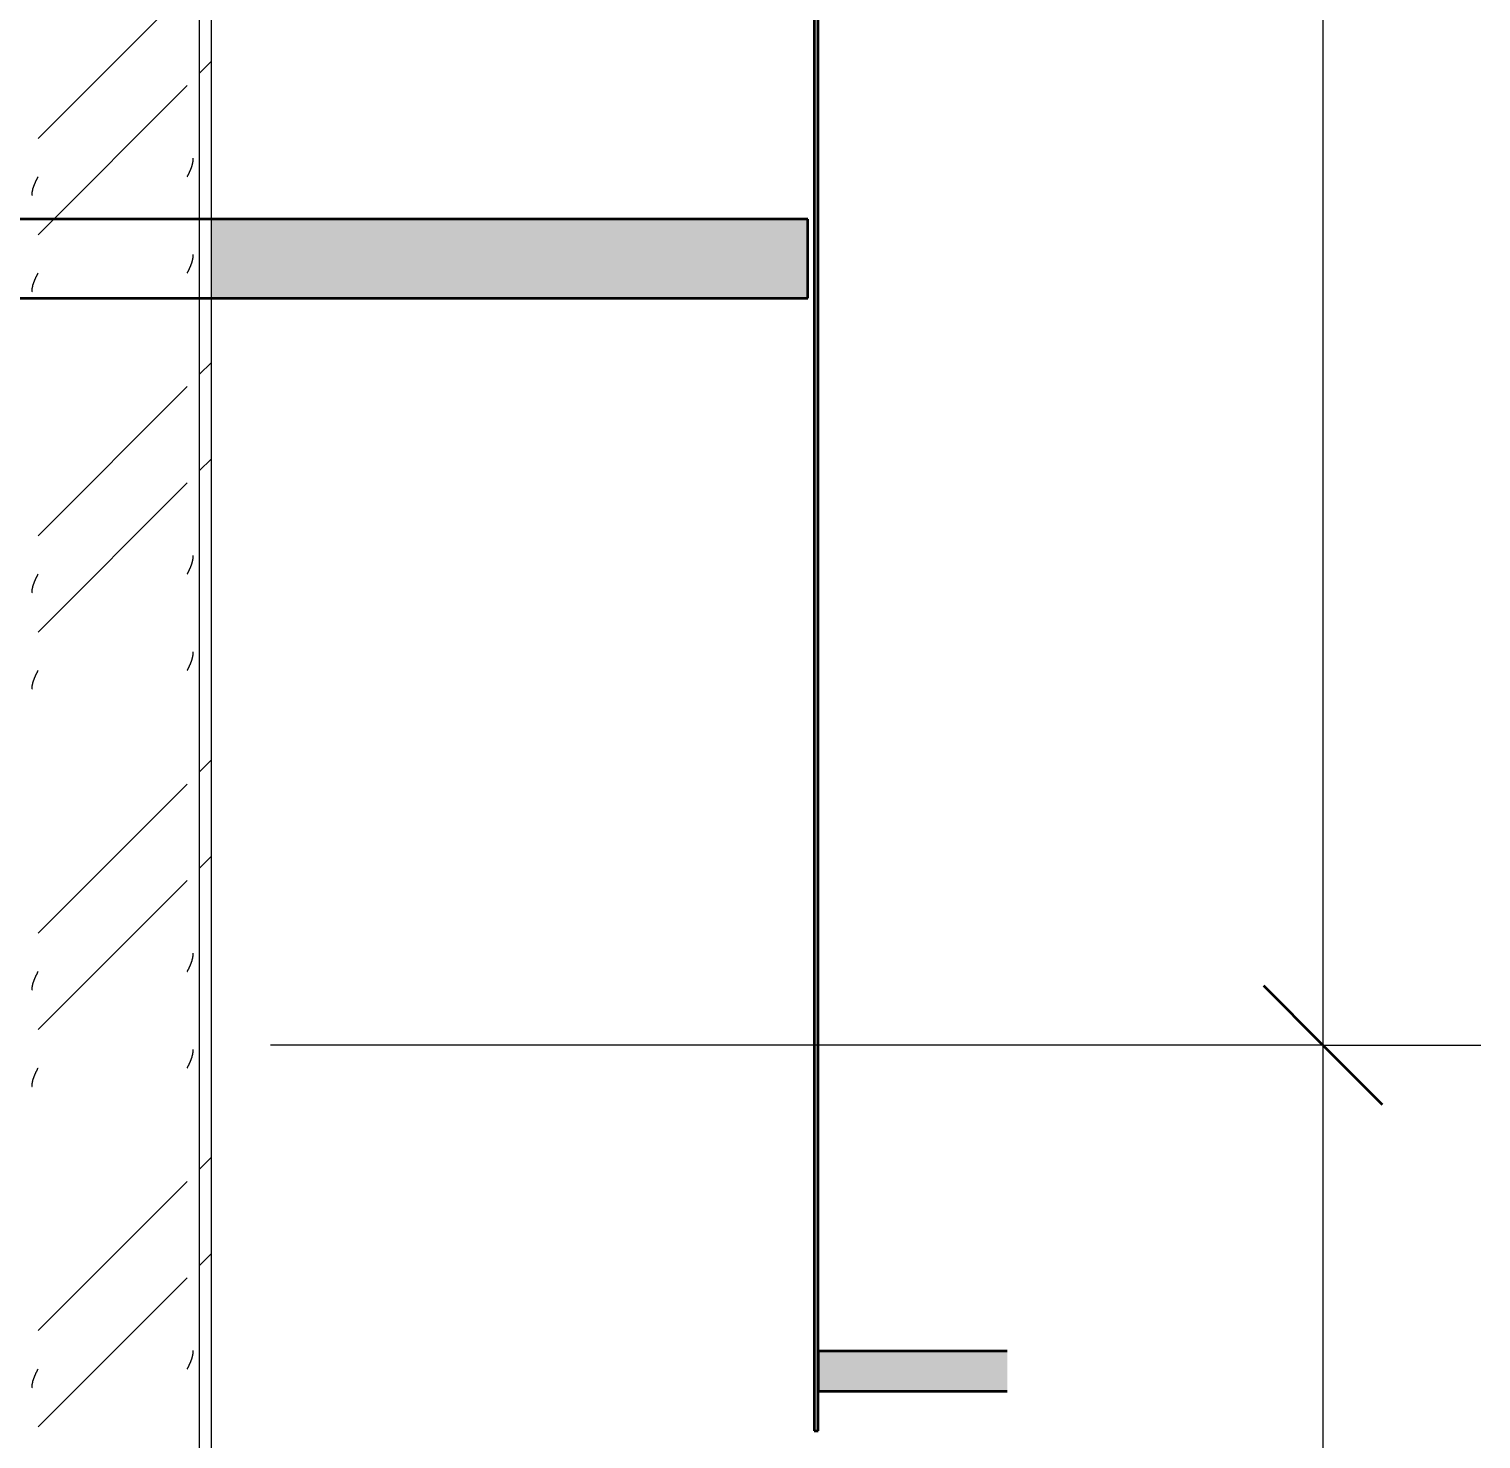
# Model space of a CAD drawing. Header units: centimetres. Extents: x -6111 to 13767, y -285 to 1600.
# Drawn here: x -4776.2 to -4592.4, y 491.7 to 670.1 of the extents above; entities that cross this region are included whole.
import ezdxf

# ---------------------------------------------------------------- set-up
doc = ezdxf.new("R2010")
doc.units = ezdxf.units.CM
for name, color, linetype, lineweight in [('A-ANNO-DIMS', 7, 'Continuous', 9), ('A-ANNO-DIMS-100', 7, 'Continuous', 9), ('A-FLOR', 7, 'Continuous', 9), ('A-FLOR-PATT', 7, 'Continuous', 35), ('A-ROOF', 7, 'Continuous', 9), ('A-ROOF-PATT', 7, 'Continuous', 35), ('A-WALL', 7, 'Continuous', 9), ('A-WALL-PATT', 7, 'Continuous', 35), ('S-COLS', 7, 'Continuous', 9)]:
    doc.layers.add(name, color=color, linetype=linetype, lineweight=lineweight)
doc.styles.add('Century Gothic_1', font='GOTHIC.TTF', dxfattribs={"height": 15})
doc.dimstyles.new('FCA_N_Cotas_E100', dxfattribs={"dimscale": 30.48, "dimtxt": 15.662524, "dimasz": 0.492126, "dimexe": 0.656168, "dimexo": 0.656168, "dimgap": 0.032808, "dimtad": 1, "dimlfac": 0.01, "dimrnd": 0.01, "dimzin": 0, "dimdsep": 46, "dimtxsty": 'Century Gothic_1', "dimblk1": 'OBLIQUE', "dimblk2": 'OBLIQUE', "dimsah": 1, "dimcen": 0.09, "dimdle": 0.656168, "dimadec": 3, "dimazin": 2, "dimtfac": 1, "dimtdec": 4, "dimtix": 1, "dimtmove": 0, "dimatfit": 3, "dimfxl": 1, "dimtvp": 1, "dimtolj": 1, "dimtzin": 0, "dimarcsym": 2})
pattern_1 = [(45, (0, 0), (-25.14472, 25.14472), []), (45, (0, 38.1), (-25.14472, 25.14472), [])]

# ---------------------------------------------------------------- blocks, each defined once
blk = doc.blocks.new('PQ_RVR_ARQ-01_ZZ_ZZ_MO_T_A_rvt-1-Elevación Eje 1')
at = {"layer": 'A-FLOR-PATT', "lineweight": 9, "true_color": 0xeaeaea}
h = blk.add_hatch(color=254, dxfattribs=at)
h.paths.add_polyline_path([(-5133.84, 636.02), (-4778.08, 636.02), (-4778.08, 646.02), (-5426.34, 646.02), (-5426.34, 636.02), (-5374.6, 636.02)])
h.paths.add_polyline_path([(-5451.34, 636.02), (-5451.34, 646.02), (-5476.46, 646.02), (-5476.46, 636.02)])
h.paths.add_polyline_path([(-4677.56, 636.02), (-4677.56, 646.02), (-4753.08, 646.02), (-4753.08, 636.02)])
at = {"layer": 'A-ROOF-PATT', "lineweight": 9, "true_color": 0xf2f2f2}
h = blk.add_hatch(dxfattribs=at)
h.set_pattern_fill('FP_1', style=0, pattern_type=2)
h.set_pattern_definition([(90, (0, 492.04), (-30, 2e-15), [])])
h.paths.add_polyline_path([(-4652.32, 502.77), (-4652.32, 507.2), (-4676.26, 507.2), (-4676.26, 502.77)])
at = {"layer": 'A-ROOF-PATT', "lineweight": 9, "true_color": 0xeaeaea}
blk.add_hatch(color=254, dxfattribs=at).paths.add_polyline_path([(-4676.26, 497.72), (-4652.32, 497.72), (-4652.32, 502.77), (-4676.26, 502.77)])
at = {"layer": 'A-WALL-PATT', "lineweight": 9, "true_color": 0xeaeaea}
blk.add_hatch(color=254, dxfattribs=at).paths.add_polyline_path([(-4676.76, 492.68), (-4676.26, 492.68), (-4676.26, 974.47), (-4676.76, 974.61), (-4676.76, 513.67)])
at = {"layer": 'A-FLOR', "color": 254, "lineweight": 35, "true_color": 0xcccccc}
for p, q in [((-4677.56, 646.02), (-5476.46, 646.02)), ((-4677.56, 636.02), (-4677.56, 646.02)), ((-5476.46, 636.02), (-4677.56, 636.02))]:
    blk.add_line(p, q, dxfattribs=at)
at = {"layer": 'A-ROOF', "color": 254, "lineweight": 35, "true_color": 0xcccccc}
for p, q in [((-4676.26, 502.77), (-4676.26, 497.72)), ((-4652.32, 502.77), (-4676.26, 502.77)), ((-4676.26, 497.72), (-4652.32, 497.72))]:
    blk.add_line(p, q, dxfattribs=at)
at = {"layer": 'A-WALL', "color": 254, "lineweight": 35, "true_color": 0xcccccc}
for p, q in [((-4676.76, 974.61), (-4676.76, 492.68)), ((-4676.26, 492.68), (-4676.26, 974.47)), ((-4676.76, 492.68), (-4676.26, 492.68))]:
    blk.add_line(p, q, dxfattribs=at)
blk = doc.blocks.new('FP_3-Elevación Eje 1')
at = {"layer": 'S-COLS', "color": 9, "true_color": 0xc0c0c0}
for p, q in [((-4755.62, 652.49), (-4755.61, 652.53)), ((-4755.61, 652.53), (-4755.59, 652.57)), ((-4755.59, 652.57), (-4755.58, 652.61)), ((-4755.58, 652.61), (-4755.57, 652.64)), ((-4755.57, 652.64), (-4755.55, 652.68)), ((-4755.55, 652.68), (-4755.54, 652.72)), ((-4755.54, 652.72), (-4755.53, 652.76)), ((-4755.53, 652.76), (-4755.52, 652.79)), ((-4755.52, 652.79), (-4755.51, 652.83)), ((-4755.51, 652.83), (-4755.5, 652.87)), ((-4755.5, 652.87), (-4755.49, 652.91)), ((-4755.49, 652.91), (-4755.48, 652.94)), ((-4755.48, 652.94), (-4755.47, 652.98)), ((-4755.47, 652.98), (-4755.46, 653.02)), ((-4755.46, 653.02), (-4755.45, 653.05)), ((-4755.45, 653.05), (-4755.44, 653.09)), ((-4755.44, 653.09), (-4755.43, 653.13)), ((-4755.43, 653.17), (-4755.42, 653.2)), ((-4755.43, 653.13), (-4755.43, 653.17)), ((-4755.42, 653.2), (-4755.41, 653.24)), ((-4755.41, 653.28), (-4755.4, 653.32)), ((-4755.41, 653.24), (-4755.41, 653.28)), ((-4755.4, 653.35), (-4755.39, 653.39)), ((-4755.4, 653.32), (-4755.4, 653.35)), ((-4755.39, 653.43), (-4755.38, 653.46)), ((-4755.39, 653.39), (-4755.39, 653.43)), ((-4755.38, 653.54), (-4755.37, 653.58)), ((-4755.38, 653.5), (-4755.38, 653.54)), ((-4755.38, 653.46), (-4755.38, 653.5)), ((-4755.37, 653.69), (-4755.37, 653.73)), ((-4755.37, 653.65), (-4755.37, 653.69)), ((-4755.37, 653.61), (-4755.37, 653.65)), ((-4755.37, 653.58), (-4755.37, 653.61)), ((-4756.14, 651.38), (-4756.12, 651.41)), ((-4756.12, 651.41), (-4756.1, 651.45)), ((-4756.1, 651.45), (-4756.08, 651.49)), ((-4756.08, 651.49), (-4756.06, 651.52)), ((-4756.06, 651.52), (-4756.04, 651.56)), ((-4756.04, 651.56), (-4756.02, 651.6)), ((-4756.02, 651.6), (-4756.01, 651.64)), ((-4756.01, 651.64), (-4755.99, 651.67)), ((-4755.99, 651.67), (-4755.97, 651.71)), ((-4755.97, 651.71), (-4755.95, 651.75)), ((-4755.95, 651.75), (-4755.93, 651.79)), ((-4755.93, 651.79), (-4755.91, 651.82)), ((-4755.91, 651.82), (-4755.9, 651.86)), ((-4755.9, 651.86), (-4755.88, 651.9)), ((-4755.88, 651.9), (-4755.86, 651.94)), ((-4755.86, 651.94), (-4755.84, 651.97)), ((-4755.84, 651.97), (-4755.83, 652.01)), ((-4755.83, 652.01), (-4755.81, 652.05)), ((-4755.81, 652.05), (-4755.79, 652.08)), ((-4755.79, 652.08), (-4755.77, 652.12)), ((-4755.77, 652.12), (-4755.76, 652.16)), ((-4755.76, 652.16), (-4755.74, 652.2)), ((-4755.74, 652.2), (-4755.73, 652.23)), ((-4755.73, 652.23), (-4755.71, 652.27)), ((-4755.71, 652.27), (-4755.69, 652.31)), ((-4755.69, 652.31), (-4755.68, 652.35)), ((-4755.68, 652.35), (-4755.66, 652.38)), ((-4755.66, 652.38), (-4755.65, 652.42)), ((-4755.65, 652.42), (-4755.63, 652.46)), ((-4755.63, 652.46), (-4755.62, 652.49)), ((-4755.37, 641.5), (-4755.37, 641.54)), ((-4755.37, 641.46), (-4755.37, 641.5)), ((-4755.91, 639.63), (-4755.9, 639.67)), ((-4755.9, 639.67), (-4755.88, 639.71)), ((-4755.88, 639.71), (-4755.86, 639.75)), ((-4755.86, 639.75), (-4755.84, 639.78)), ((-4755.84, 639.78), (-4755.83, 639.82)), ((-4755.83, 639.82), (-4755.81, 639.86)), ((-4755.81, 639.86), (-4755.79, 639.9)), ((-4755.79, 639.9), (-4755.77, 639.93)), ((-4755.77, 639.93), (-4755.76, 639.97)), ((-4755.76, 639.97), (-4755.74, 640.01)), ((-4755.74, 640.01), (-4755.73, 640.04)), ((-4755.73, 640.04), (-4755.71, 640.08)), ((-4755.71, 640.08), (-4755.69, 640.12)), ((-4755.69, 640.12), (-4755.68, 640.16)), ((-4755.68, 640.16), (-4755.66, 640.19)), ((-4755.66, 640.19), (-4755.65, 640.23)), ((-4755.65, 640.23), (-4755.63, 640.27)), ((-4755.63, 640.27), (-4755.62, 640.31)), ((-4755.62, 640.31), (-4755.61, 640.34)), ((-4755.61, 640.34), (-4755.59, 640.38)), ((-4755.59, 640.38), (-4755.58, 640.42)), ((-4755.58, 640.42), (-4755.57, 640.45)), ((-4755.57, 640.45), (-4755.55, 640.49)), ((-4755.55, 640.49), (-4755.54, 640.53)), ((-4755.54, 640.53), (-4755.53, 640.57)), ((-4755.53, 640.57), (-4755.52, 640.6)), ((-4755.52, 640.6), (-4755.51, 640.64)), ((-4755.51, 640.64), (-4755.5, 640.68)), ((-4755.5, 640.68), (-4755.49, 640.72)), ((-4755.49, 640.72), (-4755.48, 640.75)), ((-4755.48, 640.75), (-4755.47, 640.79)), ((-4755.47, 640.79), (-4755.46, 640.83)), ((-4755.46, 640.83), (-4755.45, 640.87)), ((-4755.45, 640.87), (-4755.44, 640.9)), ((-4755.44, 640.9), (-4755.43, 640.94)), ((-4755.43, 640.98), (-4755.42, 641.01)), ((-4755.43, 640.94), (-4755.43, 640.98)), ((-4755.42, 641.01), (-4755.41, 641.05)), ((-4755.41, 641.09), (-4755.4, 641.13)), ((-4755.41, 641.05), (-4755.41, 641.09)), ((-4755.4, 641.16), (-4755.39, 641.2)), ((-4755.4, 641.13), (-4755.4, 641.16)), ((-4755.39, 641.24), (-4755.38, 641.28)), ((-4755.39, 641.2), (-4755.39, 641.24)), ((-4755.38, 641.35), (-4755.37, 641.39)), ((-4755.38, 641.31), (-4755.38, 641.35)), ((-4755.38, 641.28), (-4755.38, 641.31)), ((-4755.37, 641.42), (-4755.37, 641.46)), ((-4755.37, 641.39), (-4755.37, 641.42)), ((-4756.14, 639.19), (-4756.12, 639.22)), ((-4756.12, 639.22), (-4756.1, 639.26)), ((-4756.1, 639.26), (-4756.08, 639.3)), ((-4756.08, 639.3), (-4756.06, 639.34)), ((-4756.06, 639.34), (-4756.04, 639.37)), ((-4756.04, 639.37), (-4756.02, 639.41)), ((-4756.02, 639.41), (-4756.01, 639.45)), ((-4756.01, 639.45), (-4755.99, 639.48)), ((-4755.99, 639.48), (-4755.97, 639.52)), ((-4755.97, 639.52), (-4755.95, 639.56)), ((-4755.95, 639.56), (-4755.93, 639.6)), ((-4755.93, 639.6), (-4755.91, 639.63)), ((-4755.43, 602.88), (-4755.42, 602.91)), ((-4755.42, 602.91), (-4755.41, 602.95)), ((-4755.41, 602.99), (-4755.4, 603.03)), ((-4755.41, 602.95), (-4755.41, 602.99)), ((-4755.4, 603.06), (-4755.39, 603.1)), ((-4755.4, 603.03), (-4755.4, 603.06)), ((-4755.39, 603.14), (-4755.38, 603.18)), ((-4755.39, 603.1), (-4755.39, 603.14)), ((-4755.38, 603.25), (-4755.37, 603.29)), ((-4755.38, 603.21), (-4755.38, 603.25)), ((-4755.38, 603.18), (-4755.38, 603.21)), ((-4755.37, 603.4), (-4755.37, 603.44)), ((-4755.37, 603.36), (-4755.37, 603.4)), ((-4755.37, 603.32), (-4755.37, 603.36)), ((-4755.37, 603.29), (-4755.37, 603.32)), ((-4756.14, 601.09), (-4756.12, 601.12)), ((-4756.12, 601.12), (-4756.1, 601.16)), ((-4756.1, 601.16), (-4756.08, 601.2)), ((-4756.08, 601.2), (-4756.06, 601.24)), ((-4756.06, 601.24), (-4756.04, 601.27)), ((-4756.04, 601.27), (-4756.02, 601.31)), ((-4756.02, 601.31), (-4756.01, 601.35)), ((-4756.01, 601.35), (-4755.99, 601.38)), ((-4755.99, 601.38), (-4755.97, 601.42)), ((-4755.97, 601.42), (-4755.95, 601.46)), ((-4755.95, 601.46), (-4755.93, 601.5)), ((-4755.93, 601.5), (-4755.91, 601.53)), ((-4755.91, 601.53), (-4755.9, 601.57)), ((-4755.9, 601.57), (-4755.88, 601.61)), ((-4755.88, 601.61), (-4755.86, 601.65)), ((-4755.86, 601.65), (-4755.84, 601.68)), ((-4755.84, 601.68), (-4755.83, 601.72)), ((-4755.83, 601.72), (-4755.81, 601.76)), ((-4755.81, 601.76), (-4755.79, 601.8)), ((-4755.79, 601.8), (-4755.77, 601.83)), ((-4755.77, 601.83), (-4755.76, 601.87)), ((-4755.76, 601.87), (-4755.74, 601.91)), ((-4755.74, 601.91), (-4755.73, 601.94)), ((-4755.73, 601.94), (-4755.71, 601.98)), ((-4755.71, 601.98), (-4755.69, 602.02)), ((-4755.69, 602.02), (-4755.68, 602.06)), ((-4755.68, 602.06), (-4755.66, 602.09)), ((-4755.66, 602.09), (-4755.65, 602.13)), ((-4755.65, 602.13), (-4755.63, 602.17)), ((-4755.63, 602.17), (-4755.62, 602.21)), ((-4755.62, 602.21), (-4755.61, 602.24)), ((-4755.61, 602.24), (-4755.59, 602.28)), ((-4755.59, 602.28), (-4755.58, 602.32)), ((-4755.58, 602.32), (-4755.57, 602.35)), ((-4755.57, 602.35), (-4755.55, 602.39)), ((-4755.55, 602.39), (-4755.54, 602.43)), ((-4755.54, 602.43), (-4755.53, 602.47)), ((-4755.53, 602.47), (-4755.52, 602.5)), ((-4755.52, 602.5), (-4755.51, 602.54)), ((-4755.51, 602.54), (-4755.5, 602.58)), ((-4755.5, 602.58), (-4755.49, 602.62)), ((-4755.49, 602.62), (-4755.48, 602.65)), ((-4755.48, 602.65), (-4755.47, 602.69)), ((-4755.47, 602.69), (-4755.46, 602.73)), ((-4755.46, 602.73), (-4755.45, 602.77)), ((-4755.45, 602.77), (-4755.44, 602.8)), ((-4755.44, 602.8), (-4755.43, 602.84)), ((-4755.43, 602.84), (-4755.43, 602.88)), ((-4755.63, 589.98), (-4755.62, 590.02)), ((-4755.62, 590.02), (-4755.61, 590.05)), ((-4755.61, 590.05), (-4755.59, 590.09)), ((-4755.59, 590.09), (-4755.58, 590.13)), ((-4755.58, 590.13), (-4755.57, 590.17)), ((-4755.57, 590.17), (-4755.55, 590.2)), ((-4755.55, 590.2), (-4755.54, 590.24)), ((-4755.54, 590.24), (-4755.53, 590.28)), ((-4755.53, 590.28), (-4755.52, 590.31)), ((-4755.52, 590.31), (-4755.51, 590.35)), ((-4755.51, 590.35), (-4755.5, 590.39)), ((-4755.5, 590.39), (-4755.49, 590.43)), ((-4755.49, 590.43), (-4755.48, 590.46)), ((-4755.48, 590.46), (-4755.47, 590.5)), ((-4755.47, 590.5), (-4755.46, 590.54)), ((-4755.46, 590.54), (-4755.45, 590.58)), ((-4755.45, 590.58), (-4755.44, 590.61)), ((-4755.44, 590.61), (-4755.43, 590.65)), ((-4755.43, 590.69), (-4755.42, 590.72)), ((-4755.43, 590.65), (-4755.43, 590.69)), ((-4755.42, 590.72), (-4755.41, 590.76)), ((-4755.41, 590.8), (-4755.4, 590.84)), ((-4755.41, 590.76), (-4755.41, 590.8)), ((-4755.4, 590.87), (-4755.39, 590.91)), ((-4755.4, 590.84), (-4755.4, 590.87)), ((-4755.39, 590.95), (-4755.38, 590.99)), ((-4755.39, 590.91), (-4755.39, 590.95)), ((-4755.38, 591.06), (-4755.37, 591.1)), ((-4755.38, 591.02), (-4755.38, 591.06)), ((-4755.38, 590.99), (-4755.38, 591.02)), ((-4755.37, 591.21), (-4755.37, 591.25)), ((-4755.37, 591.17), (-4755.37, 591.21)), ((-4755.37, 591.14), (-4755.37, 591.17)), ((-4755.37, 591.1), (-4755.37, 591.14)), ((-4756.14, 588.9), (-4756.12, 588.93)), ((-4756.12, 588.93), (-4756.1, 588.97)), ((-4756.1, 588.97), (-4756.08, 589.01)), ((-4756.08, 589.01), (-4756.06, 589.05)), ((-4756.06, 589.05), (-4756.04, 589.08)), ((-4756.04, 589.08), (-4756.02, 589.12)), ((-4756.02, 589.12), (-4756.01, 589.16)), ((-4756.01, 589.16), (-4755.99, 589.2)), ((-4755.99, 589.2), (-4755.97, 589.23)), ((-4755.97, 589.23), (-4755.95, 589.27)), ((-4755.95, 589.27), (-4755.93, 589.31)), ((-4755.93, 589.31), (-4755.91, 589.34)), ((-4755.91, 589.34), (-4755.9, 589.38)), ((-4755.9, 589.38), (-4755.88, 589.42)), ((-4755.88, 589.42), (-4755.86, 589.46)), ((-4755.86, 589.46), (-4755.84, 589.49)), ((-4755.84, 589.49), (-4755.83, 589.53)), ((-4755.83, 589.53), (-4755.81, 589.57)), ((-4755.81, 589.57), (-4755.79, 589.61)), ((-4755.79, 589.61), (-4755.77, 589.64)), ((-4755.77, 589.64), (-4755.76, 589.68)), ((-4755.76, 589.68), (-4755.74, 589.72)), ((-4755.74, 589.72), (-4755.73, 589.75)), ((-4755.73, 589.75), (-4755.71, 589.79)), ((-4755.71, 589.79), (-4755.69, 589.83)), ((-4755.69, 589.83), (-4755.68, 589.87)), ((-4755.68, 589.87), (-4755.66, 589.9)), ((-4755.66, 589.9), (-4755.65, 589.94)), ((-4755.65, 589.94), (-4755.63, 589.98)), ((-4755.84, 551.39), (-4755.83, 551.43)), ((-4755.83, 551.43), (-4755.81, 551.47)), ((-4755.81, 551.47), (-4755.79, 551.51)), ((-4755.79, 551.51), (-4755.77, 551.54)), ((-4755.77, 551.54), (-4755.76, 551.58)), ((-4755.76, 551.58), (-4755.74, 551.62)), ((-4755.74, 551.62), (-4755.73, 551.65)), ((-4755.73, 551.65), (-4755.71, 551.69)), ((-4755.71, 551.69), (-4755.69, 551.73)), ((-4755.69, 551.73), (-4755.68, 551.77)), ((-4755.68, 551.77), (-4755.66, 551.8)), ((-4755.66, 551.8), (-4755.65, 551.84)), ((-4755.65, 551.84), (-4755.63, 551.88)), ((-4755.63, 551.88), (-4755.62, 551.92)), ((-4755.62, 551.92), (-4755.61, 551.95)), ((-4755.61, 551.95), (-4755.59, 551.99)), ((-4755.59, 551.99), (-4755.58, 552.03)), ((-4755.58, 552.03), (-4755.57, 552.07)), ((-4755.57, 552.07), (-4755.55, 552.1)), ((-4755.55, 552.1), (-4755.54, 552.14)), ((-4755.54, 552.14), (-4755.53, 552.18)), ((-4755.53, 552.18), (-4755.52, 552.21)), ((-4755.52, 552.21), (-4755.51, 552.25)), ((-4755.51, 552.25), (-4755.5, 552.29)), ((-4755.5, 552.29), (-4755.49, 552.33)), ((-4755.49, 552.33), (-4755.48, 552.36)), ((-4755.48, 552.36), (-4755.47, 552.4)), ((-4755.47, 552.4), (-4755.46, 552.44)), ((-4755.46, 552.44), (-4755.45, 552.48)), ((-4755.45, 552.48), (-4755.44, 552.51)), ((-4755.44, 552.51), (-4755.43, 552.55)), ((-4755.43, 552.59), (-4755.42, 552.62)), ((-4755.43, 552.55), (-4755.43, 552.59)), ((-4755.42, 552.62), (-4755.41, 552.66)), ((-4755.41, 552.7), (-4755.4, 552.74)), ((-4755.41, 552.66), (-4755.41, 552.7)), ((-4755.4, 552.77), (-4755.39, 552.81)), ((-4755.4, 552.74), (-4755.4, 552.77)), ((-4755.39, 552.85), (-4755.38, 552.89)), ((-4755.39, 552.81), (-4755.39, 552.85)), ((-4755.38, 552.96), (-4755.37, 553)), ((-4755.38, 552.92), (-4755.38, 552.96)), ((-4755.38, 552.89), (-4755.38, 552.92)), ((-4755.37, 553.11), (-4755.37, 553.15)), ((-4755.37, 553.07), (-4755.37, 553.11)), ((-4755.37, 553.04), (-4755.37, 553.07)), ((-4755.37, 553), (-4755.37, 553.04)), ((-4756.14, 550.8), (-4756.12, 550.83)), ((-4756.12, 550.83), (-4756.1, 550.87)), ((-4756.1, 550.87), (-4756.08, 550.91)), ((-4756.08, 550.91), (-4756.06, 550.95)), ((-4756.06, 550.95), (-4756.04, 550.98)), ((-4756.04, 550.98), (-4756.02, 551.02)), ((-4756.02, 551.02), (-4756.01, 551.06)), ((-4756.01, 551.06), (-4755.99, 551.1)), ((-4755.99, 551.1), (-4755.97, 551.13)), ((-4755.97, 551.13), (-4755.95, 551.17)), ((-4755.95, 551.17), (-4755.93, 551.21)), ((-4755.93, 551.21), (-4755.91, 551.24)), ((-4755.91, 551.24), (-4755.9, 551.28)), ((-4755.9, 551.28), (-4755.88, 551.32)), ((-4755.88, 551.32), (-4755.86, 551.36)), ((-4755.86, 551.36), (-4755.84, 551.39)), ((-4755.43, 540.4), (-4755.42, 540.44)), ((-4755.43, 540.36), (-4755.43, 540.4)), ((-4755.42, 540.44), (-4755.41, 540.47)), ((-4755.41, 540.51), (-4755.4, 540.55)), ((-4755.41, 540.47), (-4755.41, 540.51)), ((-4755.4, 540.58), (-4755.39, 540.62)), ((-4755.4, 540.55), (-4755.4, 540.58)), ((-4755.39, 540.66), (-4755.38, 540.7)), ((-4755.39, 540.62), (-4755.39, 540.66)), ((-4755.38, 540.77), (-4755.37, 540.81)), ((-4755.38, 540.73), (-4755.38, 540.77)), ((-4755.38, 540.7), (-4755.38, 540.73)), ((-4755.37, 540.92), (-4755.37, 540.96)), ((-4755.37, 540.88), (-4755.37, 540.92)), ((-4755.37, 540.85), (-4755.37, 540.88)), ((-4755.37, 540.81), (-4755.37, 540.85)), ((-4756.14, 538.61), (-4756.12, 538.64)), ((-4756.12, 538.64), (-4756.1, 538.68)), ((-4756.1, 538.68), (-4756.08, 538.72)), ((-4756.08, 538.72), (-4756.06, 538.76)), ((-4756.06, 538.76), (-4756.04, 538.79)), ((-4756.04, 538.79), (-4756.02, 538.83)), ((-4756.02, 538.83), (-4756.01, 538.87)), ((-4756.01, 538.87), (-4755.99, 538.91)), ((-4755.99, 538.91), (-4755.97, 538.94)), ((-4755.97, 538.94), (-4755.95, 538.98)), ((-4755.95, 538.98), (-4755.93, 539.02)), ((-4755.93, 539.02), (-4755.91, 539.06)), ((-4755.91, 539.06), (-4755.9, 539.09)), ((-4755.9, 539.09), (-4755.88, 539.13)), ((-4755.88, 539.13), (-4755.86, 539.17)), ((-4755.86, 539.17), (-4755.84, 539.2)), ((-4755.84, 539.2), (-4755.83, 539.24)), ((-4755.83, 539.24), (-4755.81, 539.28)), ((-4755.81, 539.28), (-4755.79, 539.32)), ((-4755.79, 539.32), (-4755.77, 539.35)), ((-4755.77, 539.35), (-4755.76, 539.39)), ((-4755.76, 539.39), (-4755.74, 539.43)), ((-4755.74, 539.43), (-4755.73, 539.47)), ((-4755.73, 539.47), (-4755.71, 539.5)), ((-4755.71, 539.5), (-4755.69, 539.54)), ((-4755.69, 539.54), (-4755.68, 539.58)), ((-4755.68, 539.58), (-4755.66, 539.61)), ((-4755.66, 539.61), (-4755.65, 539.65)), ((-4755.65, 539.65), (-4755.63, 539.69)), ((-4755.63, 539.69), (-4755.62, 539.73)), ((-4755.62, 539.73), (-4755.61, 539.76)), ((-4755.61, 539.76), (-4755.59, 539.8)), ((-4755.59, 539.8), (-4755.58, 539.84)), ((-4755.58, 539.84), (-4755.57, 539.88)), ((-4755.57, 539.88), (-4755.55, 539.91)), ((-4755.55, 539.91), (-4755.54, 539.95)), ((-4755.54, 539.95), (-4755.53, 539.99)), ((-4755.53, 539.99), (-4755.52, 540.03)), ((-4755.52, 540.03), (-4755.51, 540.06)), ((-4755.51, 540.06), (-4755.5, 540.1)), ((-4755.5, 540.1), (-4755.49, 540.14)), ((-4755.49, 540.14), (-4755.48, 540.17)), ((-4755.48, 540.17), (-4755.47, 540.21)), ((-4755.47, 540.21), (-4755.46, 540.25)), ((-4755.46, 540.25), (-4755.45, 540.29)), ((-4755.45, 540.29), (-4755.44, 540.32)), ((-4755.44, 540.32), (-4755.43, 540.36)), ((-4755.57, 501.78), (-4755.55, 501.81)), ((-4755.55, 501.81), (-4755.54, 501.85)), ((-4755.54, 501.85), (-4755.53, 501.89)), ((-4755.53, 501.89), (-4755.52, 501.93)), ((-4755.52, 501.93), (-4755.51, 501.96)), ((-4755.51, 501.96), (-4755.5, 502)), ((-4755.5, 502), (-4755.49, 502.04)), ((-4755.49, 502.04), (-4755.48, 502.07)), ((-4755.48, 502.07), (-4755.47, 502.11)), ((-4755.47, 502.11), (-4755.46, 502.15)), ((-4755.46, 502.15), (-4755.45, 502.19)), ((-4755.45, 502.19), (-4755.44, 502.22)), ((-4755.44, 502.22), (-4755.43, 502.26)), ((-4755.43, 502.3), (-4755.42, 502.34)), ((-4755.43, 502.26), (-4755.43, 502.3)), ((-4755.42, 502.34), (-4755.41, 502.37)), ((-4755.41, 502.41), (-4755.4, 502.45)), ((-4755.41, 502.37), (-4755.41, 502.41)), ((-4755.4, 502.48), (-4755.39, 502.52)), ((-4755.4, 502.45), (-4755.4, 502.48)), ((-4755.39, 502.56), (-4755.38, 502.6)), ((-4755.39, 502.52), (-4755.39, 502.56)), ((-4755.38, 502.67), (-4755.37, 502.71)), ((-4755.38, 502.63), (-4755.38, 502.67)), ((-4755.38, 502.6), (-4755.38, 502.63)), ((-4755.37, 502.82), (-4755.37, 502.86)), ((-4755.37, 502.78), (-4755.37, 502.82)), ((-4755.37, 502.75), (-4755.37, 502.78)), ((-4755.37, 502.71), (-4755.37, 502.75)), ((-4756.14, 500.51), (-4756.12, 500.54)), ((-4756.12, 500.54), (-4756.1, 500.58)), ((-4756.1, 500.58), (-4756.08, 500.62)), ((-4756.08, 500.62), (-4756.06, 500.66)), ((-4756.06, 500.66), (-4756.04, 500.69)), ((-4756.04, 500.69), (-4756.02, 500.73)), ((-4756.02, 500.73), (-4756.01, 500.77)), ((-4756.01, 500.77), (-4755.99, 500.81)), ((-4755.99, 500.81), (-4755.97, 500.84)), ((-4755.97, 500.84), (-4755.95, 500.88)), ((-4755.95, 500.88), (-4755.93, 500.92)), ((-4755.93, 500.92), (-4755.91, 500.96)), ((-4755.91, 500.96), (-4755.9, 500.99)), ((-4755.9, 500.99), (-4755.88, 501.03)), ((-4755.88, 501.03), (-4755.86, 501.07)), ((-4755.86, 501.07), (-4755.84, 501.1)), ((-4755.84, 501.1), (-4755.83, 501.14)), ((-4755.83, 501.14), (-4755.81, 501.18)), ((-4755.81, 501.18), (-4755.79, 501.22)), ((-4755.79, 501.22), (-4755.77, 501.25)), ((-4755.77, 501.25), (-4755.76, 501.29)), ((-4755.76, 501.29), (-4755.74, 501.33)), ((-4755.74, 501.33), (-4755.73, 501.37)), ((-4755.73, 501.37), (-4755.71, 501.4)), ((-4755.71, 501.4), (-4755.69, 501.44)), ((-4755.69, 501.44), (-4755.68, 501.48)), ((-4755.68, 501.48), (-4755.66, 501.51)), ((-4755.66, 501.51), (-4755.65, 501.55)), ((-4755.65, 501.55), (-4755.63, 501.59)), ((-4755.63, 501.59), (-4755.62, 501.63)), ((-4755.62, 501.63), (-4755.61, 501.66)), ((-4755.61, 501.66), (-4755.59, 501.7)), ((-4755.59, 501.7), (-4755.58, 501.74)), ((-4755.58, 501.74), (-4755.57, 501.78))]:
    blk.add_line(p, q, dxfattribs=at)
blk = doc.blocks.new('FP_4-Elevación Eje 1')
at = {"layer": 'S-COLS', "color": 9, "true_color": 0xc0c0c0}
for p, q in [((-4775.38, 650.63), (-4775.36, 650.67)), ((-4775.36, 650.67), (-4775.35, 650.7)), ((-4775.35, 650.7), (-4775.33, 650.74)), ((-4775.33, 650.74), (-4775.31, 650.78)), ((-4775.31, 650.78), (-4775.29, 650.82)), ((-4775.29, 650.82), (-4775.28, 650.85)), ((-4775.28, 650.85), (-4775.26, 650.89)), ((-4775.26, 650.89), (-4775.24, 650.93)), ((-4775.24, 650.93), (-4775.22, 650.97)), ((-4775.22, 650.97), (-4775.2, 651)), ((-4775.2, 651), (-4775.19, 651.04)), ((-4775.19, 651.04), (-4775.17, 651.08)), ((-4775.17, 651.08), (-4775.15, 651.11)), ((-4775.15, 651.11), (-4775.13, 651.15)), ((-4775.13, 651.15), (-4775.11, 651.19)), ((-4775.11, 651.19), (-4775.09, 651.23)), ((-4775.09, 651.23), (-4775.07, 651.26)), ((-4775.07, 651.26), (-4775.05, 651.3)), ((-4775.05, 651.3), (-4775.04, 651.34)), ((-4775.04, 651.34), (-4775.02, 651.38)), ((-4775.79, 649.03), (-4775.78, 649.06)), ((-4775.78, 649.21), (-4775.77, 649.25)), ((-4775.78, 649.17), (-4775.78, 649.21)), ((-4775.78, 649.14), (-4775.78, 649.17)), ((-4775.78, 649.1), (-4775.78, 649.14)), ((-4775.78, 649.06), (-4775.78, 649.1)), ((-4775.77, 649.32), (-4775.76, 649.36)), ((-4775.77, 649.29), (-4775.77, 649.32)), ((-4775.77, 649.25), (-4775.77, 649.29)), ((-4775.76, 649.4), (-4775.75, 649.44)), ((-4775.76, 649.36), (-4775.76, 649.4)), ((-4775.75, 649.47), (-4775.74, 649.51)), ((-4775.75, 649.44), (-4775.75, 649.47)), ((-4775.74, 649.51), (-4775.73, 649.55)), ((-4775.73, 649.58), (-4775.72, 649.62)), ((-4775.73, 649.55), (-4775.73, 649.58)), ((-4775.72, 649.62), (-4775.71, 649.66)), ((-4775.71, 649.66), (-4775.7, 649.7)), ((-4775.7, 649.7), (-4775.69, 649.73)), ((-4775.69, 649.77), (-4775.68, 649.81)), ((-4775.69, 649.73), (-4775.69, 649.77)), ((-4775.68, 649.81), (-4775.67, 649.85)), ((-4775.67, 649.85), (-4775.66, 649.88)), ((-4775.66, 649.88), (-4775.65, 649.92)), ((-4775.65, 649.92), (-4775.63, 649.96)), ((-4775.63, 649.96), (-4775.62, 650)), ((-4775.62, 650), (-4775.61, 650.03)), ((-4775.61, 650.03), (-4775.6, 650.07)), ((-4775.6, 650.07), (-4775.59, 650.11)), ((-4775.59, 650.11), (-4775.57, 650.14)), ((-4775.57, 650.14), (-4775.56, 650.18)), ((-4775.56, 650.18), (-4775.55, 650.22)), ((-4775.55, 650.22), (-4775.53, 650.26)), ((-4775.53, 650.26), (-4775.52, 650.29)), ((-4775.52, 650.29), (-4775.5, 650.33)), ((-4775.5, 650.33), (-4775.49, 650.37)), ((-4775.49, 650.37), (-4775.47, 650.41)), ((-4775.47, 650.41), (-4775.46, 650.44)), ((-4775.46, 650.44), (-4775.44, 650.48)), ((-4775.44, 650.48), (-4775.43, 650.52)), ((-4775.43, 650.52), (-4775.41, 650.55)), ((-4775.41, 650.55), (-4775.4, 650.59)), ((-4775.4, 650.59), (-4775.38, 650.63)), ((-4775.63, 637.77), (-4775.62, 637.81)), ((-4775.62, 637.81), (-4775.61, 637.84)), ((-4775.61, 637.84), (-4775.6, 637.88)), ((-4775.6, 637.88), (-4775.59, 637.92)), ((-4775.59, 637.92), (-4775.57, 637.96)), ((-4775.57, 637.96), (-4775.56, 637.99)), ((-4775.56, 637.99), (-4775.55, 638.03)), ((-4775.55, 638.03), (-4775.53, 638.07)), ((-4775.53, 638.07), (-4775.52, 638.1)), ((-4775.52, 638.1), (-4775.5, 638.14)), ((-4775.5, 638.14), (-4775.49, 638.18)), ((-4775.49, 638.18), (-4775.47, 638.22)), ((-4775.47, 638.22), (-4775.46, 638.25)), ((-4775.46, 638.25), (-4775.44, 638.29)), ((-4775.44, 638.29), (-4775.43, 638.33)), ((-4775.43, 638.33), (-4775.41, 638.37)), ((-4775.41, 638.37), (-4775.4, 638.4)), ((-4775.4, 638.4), (-4775.38, 638.44)), ((-4775.38, 638.44), (-4775.36, 638.48)), ((-4775.36, 638.48), (-4775.35, 638.51)), ((-4775.35, 638.51), (-4775.33, 638.55)), ((-4775.33, 638.55), (-4775.31, 638.59)), ((-4775.31, 638.59), (-4775.29, 638.63)), ((-4775.29, 638.63), (-4775.28, 638.66)), ((-4775.28, 638.66), (-4775.26, 638.7)), ((-4775.26, 638.7), (-4775.24, 638.74)), ((-4775.24, 638.74), (-4775.22, 638.78)), ((-4775.22, 638.78), (-4775.2, 638.81)), ((-4775.2, 638.81), (-4775.19, 638.85)), ((-4775.19, 638.85), (-4775.17, 638.89)), ((-4775.17, 638.89), (-4775.15, 638.93)), ((-4775.15, 638.93), (-4775.13, 638.96)), ((-4775.13, 638.96), (-4775.11, 639)), ((-4775.11, 639), (-4775.09, 639.04)), ((-4775.09, 639.04), (-4775.07, 639.07)), ((-4775.07, 639.07), (-4775.05, 639.11)), ((-4775.05, 639.11), (-4775.04, 639.15)), ((-4775.04, 639.15), (-4775.02, 639.19)), ((-4775.79, 636.84), (-4775.78, 636.87)), ((-4775.78, 637.02), (-4775.77, 637.06)), ((-4775.78, 636.99), (-4775.78, 637.02)), ((-4775.78, 636.95), (-4775.78, 636.99)), ((-4775.78, 636.91), (-4775.78, 636.95)), ((-4775.78, 636.87), (-4775.78, 636.91)), ((-4775.77, 637.13), (-4775.76, 637.17)), ((-4775.77, 637.1), (-4775.77, 637.13)), ((-4775.77, 637.06), (-4775.77, 637.1)), ((-4775.76, 637.21), (-4775.75, 637.25)), ((-4775.76, 637.17), (-4775.76, 637.21)), ((-4775.75, 637.28), (-4775.74, 637.32)), ((-4775.75, 637.25), (-4775.75, 637.28)), ((-4775.74, 637.32), (-4775.73, 637.36)), ((-4775.73, 637.4), (-4775.72, 637.43)), ((-4775.73, 637.36), (-4775.73, 637.4)), ((-4775.72, 637.43), (-4775.71, 637.47)), ((-4775.71, 637.47), (-4775.7, 637.51)), ((-4775.7, 637.51), (-4775.69, 637.54)), ((-4775.69, 637.58), (-4775.68, 637.62)), ((-4775.69, 637.54), (-4775.69, 637.58)), ((-4775.68, 637.62), (-4775.67, 637.66)), ((-4775.67, 637.66), (-4775.66, 637.69)), ((-4775.66, 637.69), (-4775.65, 637.73)), ((-4775.65, 637.73), (-4775.63, 637.77)), ((-4775.05, 601.01), (-4775.04, 601.05)), ((-4775.04, 601.05), (-4775.02, 601.09)), ((-4775.75, 599.18), (-4775.74, 599.22)), ((-4775.74, 599.22), (-4775.73, 599.26)), ((-4775.73, 599.3), (-4775.72, 599.33)), ((-4775.73, 599.26), (-4775.73, 599.3)), ((-4775.72, 599.33), (-4775.71, 599.37)), ((-4775.71, 599.37), (-4775.7, 599.41)), ((-4775.7, 599.41), (-4775.69, 599.44)), ((-4775.69, 599.48), (-4775.68, 599.52)), ((-4775.69, 599.44), (-4775.69, 599.48)), ((-4775.68, 599.52), (-4775.67, 599.56)), ((-4775.67, 599.56), (-4775.66, 599.59)), ((-4775.66, 599.59), (-4775.65, 599.63)), ((-4775.65, 599.63), (-4775.63, 599.67)), ((-4775.63, 599.67), (-4775.62, 599.71)), ((-4775.62, 599.71), (-4775.61, 599.74)), ((-4775.61, 599.74), (-4775.6, 599.78)), ((-4775.6, 599.78), (-4775.59, 599.82)), ((-4775.59, 599.82), (-4775.57, 599.86)), ((-4775.57, 599.86), (-4775.56, 599.89)), ((-4775.56, 599.89), (-4775.55, 599.93)), ((-4775.55, 599.93), (-4775.53, 599.97)), ((-4775.53, 599.97), (-4775.52, 600)), ((-4775.52, 600), (-4775.5, 600.04)), ((-4775.5, 600.04), (-4775.49, 600.08)), ((-4775.49, 600.08), (-4775.47, 600.12)), ((-4775.47, 600.12), (-4775.46, 600.15)), ((-4775.46, 600.15), (-4775.44, 600.19)), ((-4775.44, 600.19), (-4775.43, 600.23)), ((-4775.43, 600.23), (-4775.41, 600.27)), ((-4775.41, 600.27), (-4775.4, 600.3)), ((-4775.4, 600.3), (-4775.38, 600.34)), ((-4775.38, 600.34), (-4775.36, 600.38)), ((-4775.36, 600.38), (-4775.35, 600.41)), ((-4775.35, 600.41), (-4775.33, 600.45)), ((-4775.33, 600.45), (-4775.31, 600.49)), ((-4775.31, 600.49), (-4775.29, 600.53)), ((-4775.29, 600.53), (-4775.28, 600.56)), ((-4775.28, 600.56), (-4775.26, 600.6)), ((-4775.26, 600.6), (-4775.24, 600.64)), ((-4775.24, 600.64), (-4775.22, 600.68)), ((-4775.22, 600.68), (-4775.2, 600.71)), ((-4775.2, 600.71), (-4775.19, 600.75)), ((-4775.19, 600.75), (-4775.17, 600.79)), ((-4775.17, 600.79), (-4775.15, 600.83)), ((-4775.15, 600.83), (-4775.13, 600.86)), ((-4775.13, 600.86), (-4775.11, 600.9)), ((-4775.11, 600.9), (-4775.09, 600.94)), ((-4775.09, 600.94), (-4775.07, 600.97)), ((-4775.07, 600.97), (-4775.05, 601.01)), ((-4775.79, 598.74), (-4775.78, 598.77)), ((-4775.78, 598.92), (-4775.77, 598.96)), ((-4775.78, 598.89), (-4775.78, 598.92)), ((-4775.78, 598.85), (-4775.78, 598.89)), ((-4775.78, 598.81), (-4775.78, 598.85)), ((-4775.78, 598.77), (-4775.78, 598.81)), ((-4775.77, 599.03), (-4775.76, 599.07)), ((-4775.77, 599), (-4775.77, 599.03)), ((-4775.77, 598.96), (-4775.77, 599)), ((-4775.76, 599.11), (-4775.75, 599.15)), ((-4775.76, 599.07), (-4775.76, 599.11)), ((-4775.75, 599.15), (-4775.75, 599.18)), ((-4775.38, 588.15), (-4775.36, 588.19)), ((-4775.36, 588.19), (-4775.35, 588.23)), ((-4775.35, 588.23), (-4775.33, 588.26)), ((-4775.33, 588.26), (-4775.31, 588.3)), ((-4775.31, 588.3), (-4775.29, 588.34)), ((-4775.29, 588.34), (-4775.28, 588.37)), ((-4775.28, 588.37), (-4775.26, 588.41)), ((-4775.26, 588.41), (-4775.24, 588.45)), ((-4775.24, 588.45), (-4775.22, 588.49)), ((-4775.22, 588.49), (-4775.2, 588.52)), ((-4775.2, 588.52), (-4775.19, 588.56)), ((-4775.19, 588.56), (-4775.17, 588.6)), ((-4775.17, 588.6), (-4775.15, 588.64)), ((-4775.15, 588.64), (-4775.13, 588.67)), ((-4775.13, 588.67), (-4775.11, 588.71)), ((-4775.11, 588.71), (-4775.09, 588.75)), ((-4775.09, 588.75), (-4775.07, 588.78)), ((-4775.07, 588.78), (-4775.05, 588.82)), ((-4775.05, 588.82), (-4775.04, 588.86)), ((-4775.04, 588.86), (-4775.02, 588.9)), ((-4775.79, 586.55), (-4775.78, 586.58)), ((-4775.78, 586.73), (-4775.77, 586.77)), ((-4775.78, 586.7), (-4775.78, 586.73)), ((-4775.78, 586.66), (-4775.78, 586.7)), ((-4775.78, 586.62), (-4775.78, 586.66)), ((-4775.78, 586.58), (-4775.78, 586.62)), ((-4775.77, 586.84), (-4775.76, 586.88)), ((-4775.77, 586.81), (-4775.77, 586.84)), ((-4775.77, 586.77), (-4775.77, 586.81)), ((-4775.76, 586.92), (-4775.75, 586.96)), ((-4775.76, 586.88), (-4775.76, 586.92)), ((-4775.75, 586.99), (-4775.74, 587.03)), ((-4775.75, 586.96), (-4775.75, 586.99)), ((-4775.74, 587.03), (-4775.73, 587.07)), ((-4775.73, 587.11), (-4775.72, 587.14)), ((-4775.73, 587.07), (-4775.73, 587.11)), ((-4775.72, 587.14), (-4775.71, 587.18)), ((-4775.71, 587.18), (-4775.7, 587.22)), ((-4775.7, 587.22), (-4775.69, 587.26)), ((-4775.69, 587.29), (-4775.68, 587.33)), ((-4775.69, 587.26), (-4775.69, 587.29)), ((-4775.68, 587.33), (-4775.67, 587.37)), ((-4775.67, 587.37), (-4775.66, 587.4)), ((-4775.66, 587.4), (-4775.65, 587.44)), ((-4775.65, 587.44), (-4775.63, 587.48)), ((-4775.63, 587.48), (-4775.62, 587.52)), ((-4775.62, 587.52), (-4775.61, 587.55)), ((-4775.61, 587.55), (-4775.6, 587.59)), ((-4775.6, 587.59), (-4775.59, 587.63)), ((-4775.59, 587.63), (-4775.57, 587.67)), ((-4775.57, 587.67), (-4775.56, 587.7)), ((-4775.56, 587.7), (-4775.55, 587.74)), ((-4775.55, 587.74), (-4775.53, 587.78)), ((-4775.53, 587.78), (-4775.52, 587.81)), ((-4775.52, 587.81), (-4775.5, 587.85)), ((-4775.5, 587.85), (-4775.49, 587.89)), ((-4775.49, 587.89), (-4775.47, 587.93)), ((-4775.47, 587.93), (-4775.46, 587.96)), ((-4775.46, 587.96), (-4775.44, 588)), ((-4775.44, 588), (-4775.43, 588.04)), ((-4775.43, 588.04), (-4775.41, 588.08)), ((-4775.41, 588.08), (-4775.4, 588.11)), ((-4775.4, 588.11), (-4775.38, 588.15)), ((-4775.57, 549.57), (-4775.56, 549.6)), ((-4775.56, 549.6), (-4775.55, 549.64)), ((-4775.55, 549.64), (-4775.53, 549.68)), ((-4775.53, 549.68), (-4775.52, 549.71)), ((-4775.52, 549.71), (-4775.5, 549.75)), ((-4775.5, 549.75), (-4775.49, 549.79)), ((-4775.49, 549.79), (-4775.47, 549.83)), ((-4775.47, 549.83), (-4775.46, 549.86)), ((-4775.46, 549.86), (-4775.44, 549.9)), ((-4775.44, 549.9), (-4775.43, 549.94)), ((-4775.43, 549.94), (-4775.41, 549.98)), ((-4775.41, 549.98), (-4775.4, 550.01)), ((-4775.4, 550.01), (-4775.38, 550.05)), ((-4775.38, 550.05), (-4775.36, 550.09)), ((-4775.36, 550.09), (-4775.35, 550.13)), ((-4775.35, 550.13), (-4775.33, 550.16)), ((-4775.33, 550.16), (-4775.31, 550.2)), ((-4775.31, 550.2), (-4775.29, 550.24)), ((-4775.29, 550.24), (-4775.28, 550.27)), ((-4775.28, 550.27), (-4775.26, 550.31)), ((-4775.26, 550.31), (-4775.24, 550.35)), ((-4775.24, 550.35), (-4775.22, 550.39)), ((-4775.22, 550.39), (-4775.2, 550.42)), ((-4775.2, 550.42), (-4775.19, 550.46)), ((-4775.19, 550.46), (-4775.17, 550.5)), ((-4775.17, 550.5), (-4775.15, 550.54)), ((-4775.15, 550.54), (-4775.13, 550.57)), ((-4775.13, 550.57), (-4775.11, 550.61)), ((-4775.11, 550.61), (-4775.09, 550.65)), ((-4775.09, 550.65), (-4775.07, 550.68)), ((-4775.07, 550.68), (-4775.05, 550.72)), ((-4775.05, 550.72), (-4775.04, 550.76)), ((-4775.04, 550.76), (-4775.02, 550.8)), ((-4775.79, 548.45), (-4775.78, 548.48)), ((-4775.78, 548.63), (-4775.77, 548.67)), ((-4775.78, 548.6), (-4775.78, 548.63)), ((-4775.78, 548.56), (-4775.78, 548.6)), ((-4775.78, 548.52), (-4775.78, 548.56)), ((-4775.78, 548.48), (-4775.78, 548.52)), ((-4775.77, 548.74), (-4775.76, 548.78)), ((-4775.77, 548.71), (-4775.77, 548.74)), ((-4775.77, 548.67), (-4775.77, 548.71)), ((-4775.76, 548.82), (-4775.75, 548.86)), ((-4775.76, 548.78), (-4775.76, 548.82)), ((-4775.75, 548.89), (-4775.74, 548.93)), ((-4775.75, 548.86), (-4775.75, 548.89)), ((-4775.74, 548.93), (-4775.73, 548.97)), ((-4775.73, 549.01), (-4775.72, 549.04)), ((-4775.73, 548.97), (-4775.73, 549.01)), ((-4775.72, 549.04), (-4775.71, 549.08)), ((-4775.71, 549.08), (-4775.7, 549.12)), ((-4775.7, 549.12), (-4775.69, 549.16)), ((-4775.69, 549.19), (-4775.68, 549.23)), ((-4775.69, 549.16), (-4775.69, 549.19)), ((-4775.68, 549.23), (-4775.67, 549.27)), ((-4775.67, 549.27), (-4775.66, 549.3)), ((-4775.66, 549.3), (-4775.65, 549.34)), ((-4775.65, 549.34), (-4775.63, 549.38)), ((-4775.63, 549.38), (-4775.62, 549.42)), ((-4775.62, 549.42), (-4775.61, 549.45)), ((-4775.61, 549.45), (-4775.6, 549.49)), ((-4775.6, 549.49), (-4775.59, 549.53)), ((-4775.59, 549.53), (-4775.57, 549.57)), ((-4775.05, 538.53), (-4775.04, 538.57)), ((-4775.04, 538.57), (-4775.02, 538.61)), ((-4775.75, 536.7), (-4775.74, 536.74)), ((-4775.74, 536.74), (-4775.73, 536.78)), ((-4775.73, 536.82), (-4775.72, 536.85)), ((-4775.73, 536.78), (-4775.73, 536.82)), ((-4775.72, 536.85), (-4775.71, 536.89)), ((-4775.71, 536.89), (-4775.7, 536.93)), ((-4775.7, 536.93), (-4775.69, 536.97)), ((-4775.69, 537), (-4775.68, 537.04)), ((-4775.69, 536.97), (-4775.69, 537)), ((-4775.68, 537.04), (-4775.67, 537.08)), ((-4775.67, 537.08), (-4775.66, 537.12)), ((-4775.66, 537.12), (-4775.65, 537.15)), ((-4775.65, 537.15), (-4775.63, 537.19)), ((-4775.63, 537.19), (-4775.62, 537.23)), ((-4775.62, 537.23), (-4775.61, 537.26)), ((-4775.61, 537.26), (-4775.6, 537.3)), ((-4775.6, 537.3), (-4775.59, 537.34)), ((-4775.59, 537.34), (-4775.57, 537.38)), ((-4775.57, 537.38), (-4775.56, 537.41)), ((-4775.56, 537.41), (-4775.55, 537.45)), ((-4775.55, 537.45), (-4775.53, 537.49)), ((-4775.53, 537.49), (-4775.52, 537.53)), ((-4775.52, 537.53), (-4775.5, 537.56)), ((-4775.5, 537.56), (-4775.49, 537.6)), ((-4775.49, 537.6), (-4775.47, 537.64)), ((-4775.47, 537.64), (-4775.46, 537.67)), ((-4775.46, 537.67), (-4775.44, 537.71)), ((-4775.44, 537.71), (-4775.43, 537.75)), ((-4775.43, 537.75), (-4775.41, 537.79)), ((-4775.41, 537.79), (-4775.4, 537.82)), ((-4775.4, 537.82), (-4775.38, 537.86)), ((-4775.38, 537.86), (-4775.36, 537.9)), ((-4775.36, 537.9), (-4775.35, 537.94)), ((-4775.35, 537.94), (-4775.33, 537.97)), ((-4775.33, 537.97), (-4775.31, 538.01)), ((-4775.31, 538.01), (-4775.29, 538.05)), ((-4775.29, 538.05), (-4775.28, 538.09)), ((-4775.28, 538.09), (-4775.26, 538.12)), ((-4775.26, 538.12), (-4775.24, 538.16)), ((-4775.24, 538.16), (-4775.22, 538.2)), ((-4775.22, 538.2), (-4775.2, 538.23)), ((-4775.2, 538.23), (-4775.19, 538.27)), ((-4775.19, 538.27), (-4775.17, 538.31)), ((-4775.17, 538.31), (-4775.15, 538.35)), ((-4775.15, 538.35), (-4775.13, 538.38)), ((-4775.13, 538.38), (-4775.11, 538.42)), ((-4775.11, 538.42), (-4775.09, 538.46)), ((-4775.09, 538.46), (-4775.07, 538.5)), ((-4775.07, 538.5), (-4775.05, 538.53)), ((-4775.79, 536.26), (-4775.78, 536.29)), ((-4775.78, 536.44), (-4775.77, 536.48)), ((-4775.78, 536.41), (-4775.78, 536.44)), ((-4775.78, 536.37), (-4775.78, 536.41)), ((-4775.78, 536.33), (-4775.78, 536.37)), ((-4775.78, 536.29), (-4775.78, 536.33)), ((-4775.77, 536.56), (-4775.76, 536.59)), ((-4775.77, 536.52), (-4775.77, 536.56)), ((-4775.77, 536.48), (-4775.77, 536.52)), ((-4775.76, 536.63), (-4775.75, 536.67)), ((-4775.76, 536.59), (-4775.76, 536.63)), ((-4775.75, 536.67), (-4775.75, 536.7)), ((-4775.31, 499.91), (-4775.29, 499.95)), ((-4775.29, 499.95), (-4775.28, 499.99)), ((-4775.28, 499.99), (-4775.26, 500.02)), ((-4775.26, 500.02), (-4775.24, 500.06)), ((-4775.24, 500.06), (-4775.22, 500.1)), ((-4775.22, 500.1), (-4775.2, 500.13)), ((-4775.2, 500.13), (-4775.19, 500.17)), ((-4775.19, 500.17), (-4775.17, 500.21)), ((-4775.17, 500.21), (-4775.15, 500.25)), ((-4775.15, 500.25), (-4775.13, 500.28)), ((-4775.13, 500.28), (-4775.11, 500.32)), ((-4775.11, 500.32), (-4775.09, 500.36)), ((-4775.09, 500.36), (-4775.07, 500.4)), ((-4775.07, 500.4), (-4775.05, 500.43)), ((-4775.05, 500.43), (-4775.04, 500.47)), ((-4775.04, 500.47), (-4775.02, 500.51)), ((-4775.79, 498.16), (-4775.78, 498.19)), ((-4775.78, 498.34), (-4775.77, 498.38)), ((-4775.78, 498.31), (-4775.78, 498.34)), ((-4775.78, 498.27), (-4775.78, 498.31)), ((-4775.78, 498.23), (-4775.78, 498.27)), ((-4775.78, 498.19), (-4775.78, 498.23)), ((-4775.77, 498.46), (-4775.76, 498.49)), ((-4775.77, 498.42), (-4775.77, 498.46)), ((-4775.77, 498.38), (-4775.77, 498.42)), ((-4775.76, 498.53), (-4775.75, 498.57)), ((-4775.76, 498.49), (-4775.76, 498.53)), ((-4775.75, 498.6), (-4775.74, 498.64)), ((-4775.75, 498.57), (-4775.75, 498.6)), ((-4775.74, 498.64), (-4775.73, 498.68)), ((-4775.73, 498.72), (-4775.72, 498.75)), ((-4775.73, 498.68), (-4775.73, 498.72)), ((-4775.72, 498.75), (-4775.71, 498.79)), ((-4775.71, 498.79), (-4775.7, 498.83)), ((-4775.7, 498.83), (-4775.69, 498.87)), ((-4775.69, 498.9), (-4775.68, 498.94)), ((-4775.69, 498.87), (-4775.69, 498.9)), ((-4775.68, 498.94), (-4775.67, 498.98)), ((-4775.67, 498.98), (-4775.66, 499.02)), ((-4775.66, 499.02), (-4775.65, 499.05)), ((-4775.65, 499.05), (-4775.63, 499.09)), ((-4775.63, 499.09), (-4775.62, 499.13)), ((-4775.62, 499.13), (-4775.61, 499.16)), ((-4775.61, 499.16), (-4775.6, 499.2)), ((-4775.6, 499.2), (-4775.59, 499.24)), ((-4775.59, 499.24), (-4775.57, 499.28)), ((-4775.57, 499.28), (-4775.56, 499.31)), ((-4775.56, 499.31), (-4775.55, 499.35)), ((-4775.55, 499.35), (-4775.53, 499.39)), ((-4775.53, 499.39), (-4775.52, 499.43)), ((-4775.52, 499.43), (-4775.5, 499.46)), ((-4775.5, 499.46), (-4775.49, 499.5)), ((-4775.49, 499.5), (-4775.47, 499.54)), ((-4775.47, 499.54), (-4775.46, 499.57)), ((-4775.46, 499.57), (-4775.44, 499.61)), ((-4775.44, 499.61), (-4775.43, 499.65)), ((-4775.43, 499.65), (-4775.41, 499.69)), ((-4775.41, 499.69), (-4775.4, 499.72)), ((-4775.4, 499.72), (-4775.38, 499.76)), ((-4775.38, 499.76), (-4775.36, 499.8)), ((-4775.36, 499.8), (-4775.35, 499.84)), ((-4775.35, 499.84), (-4775.33, 499.87)), ((-4775.33, 499.87), (-4775.31, 499.91))]:
    blk.add_line(p, q, dxfattribs=at)
blk = doc.blocks.new('DIMBLOCK4-Elevación Eje 1')
at = {"layer": 'A-ANNO-DIMS-100'}
for p, q in [((-4612.36, 981.63), (-4612.36, 541.5)), ((-4612.36, 961.63), (-4670.73, 961.63)), ((-4612.36, 961.63), (-4592.36, 961.63)), ((-4612.36, 541.5), (-4745.58, 541.5)), ((-4612.36, 541.5), (-4592.36, 541.5))]:
    blk.add_line(p, q, dxfattribs=at)
at = {"layer": 'A-ANNO-DIMS-100', "lineweight": 35}
for p, q in [((-4612.36, 961.63), (-4619.86, 969.13)), ((-4612.36, 961.63), (-4604.86, 954.13)), ((-4612.36, 541.5), (-4619.86, 549)), ((-4612.36, 541.5), (-4604.86, 534))]:
    blk.add_line(p, q, dxfattribs=at)
at = {"layer": 'A-ANNO-DIMS-100', "color": 0, "insert": (-4632.58, 731.18), "char_height": 15, "width": 48.9267, "attachment_point": 1, "rotation": 90, "line_spacing_factor": 0.984502, "style": 'Century Gothic_1'}
blk.add_mtext('4.20', dxfattribs=at)
blk = doc.blocks.new('_Oblique')
at = {"color": 0, "linetype": 'ByBlock', "lineweight": -2}
blk.add_line((-0.5, -0.5), (0.5, 0.5), dxfattribs=at)
blk = doc.blocks.new('DIMBLOCK5-Elevación Eje 1')
at = {"layer": 'A-ANNO-DIMS-100', "lineweight": 35}
for p, q in [((-4612.36, 541.5), (-4619.86, 549)), ((-4612.36, 541.5), (-4604.86, 534)), ((-4612.36, 46.02), (-4619.86, 53.52)), ((-4612.36, 46.02), (-4604.86, 38.52))]:
    blk.add_line(p, q, dxfattribs=at)
at = {"layer": 'A-ANNO-DIMS-100'}
for p, q in [((-4612.36, 541.5), (-4745.58, 541.5)), ((-4612.36, 541.5), (-4612.36, 26.02)), ((-4612.36, 541.5), (-4592.36, 541.5)), ((-4612.36, 46.02), (-4632.46, 46.02)), ((-4612.36, 46.02), (-4592.36, 46.02))]:
    blk.add_line(p, q, dxfattribs=at)
at = {"layer": 'A-ANNO-DIMS-100', "color": 0, "insert": (-4632.58, 273.38), "char_height": 15, "width": 48.9267, "attachment_point": 1, "rotation": 90, "line_spacing_factor": 0.984502, "style": 'Century Gothic_1'}
blk.add_mtext('4.95', dxfattribs=at)

msp = doc.modelspace()

# ---------------------------------------------------------------- hatches: boundary and pattern name
at = {"layer": 'S-COLS', "true_color": 0xc0c0c0}
h = msp.add_hatch(dxfattribs=at)
h.set_pattern_fill('FP_2', color=9, style=0, pattern_type=2)
h.set_pattern_definition(pattern_1)
h.paths.add_polyline_path([(-4756.519, 46.025), (-4756.137, 46.025), (-4756.137, 955.53), (-4775.017, 955.53), (-4775.017, 46.025)])
h = msp.add_hatch(dxfattribs=at)
h.set_pattern_fill('FP_2', color=9, style=0, pattern_type=2)
h.set_pattern_definition(pattern_1)
h.paths.add_polyline_path([(-4753.077, 46.025), (-4753.077, 955.53), (-4754.617, 955.53), (-4754.617, 46.025)])

# ---------------------------------------------------------------- linework, layer by layer
at = {"layer": 'S-COLS'}
for p, q in [((-4754.617, 955.53), (-4754.617, 46.025)), ((-4753.077, 46.025), (-4753.077, 955.53))]:
    msp.add_line(p, q, dxfattribs=at)

# ---------------------------------------------------------------- block references
at = {"lineweight": 5}
msp.add_blockref('PQ_RVR_ARQ-01_ZZ_ZZ_MO_T_A_rvt-1-Elevación Eje 1', (0, 0), dxfattribs=at)
at = {"layer": 'S-COLS'}
for name in ['FP_3-Elevación Eje 1', 'FP_4-Elevación Eje 1']:
    msp.add_blockref(name, (0, 0), dxfattribs=at)

# ---------------------------------------------------------------- dimensions: what is measured, and where the dimension line sits
at = {"layer": 'A-ANNO-DIMS'}
for base, p1, p2, override, picture, middle in [((-4612.357, 541.5), (-4690.726, 961.633), (-4765.578, 541.5), {"dimpost": '<>', "dimfxl": 426.749074}, 'DIMBLOCK4-Elevación Eje 1', (-4621.234, 751.567)), ((-4612.357, 46.025), (-4765.578, 541.5), (-4650.473, 46.025), {"dimpost": '<>', "dimfxl": 508.670056}, 'DIMBLOCK5-Elevación Eje 1', (-4621.234, 293.762))]:
    dim = msp.add_linear_dim(base=base, p1=p1, p2=p2, angle=90, dimstyle='FCA_N_Cotas_E100', override=override, dxfattribs=at)
    dim.commit()
    dim.dimension.update_dxf_attribs({"geometry": picture, "text_midpoint": middle})

doc.saveas('drawing.dxf')
